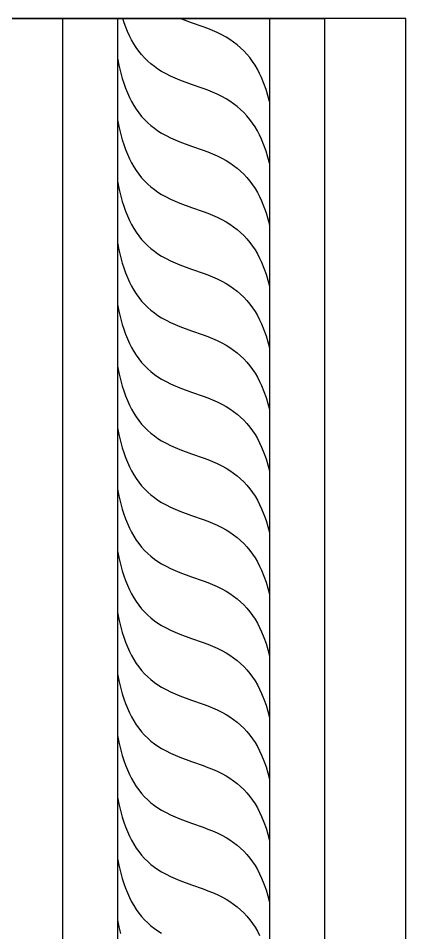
# Model space of a CAD drawing. Header units: millimetres. Extents: x 5940 to 9066, y 1327 to 3250.
# Drawn here: x 6898.1 to 7017.8, y 2908.1 to 3190.3 of the extents above; entities that cross this region are included whole.
import ezdxf

# ---------------------------------------------------------------- set-up
doc = ezdxf.new("R2010")
doc.units = ezdxf.units.MM
doc.layers.add('Default Layer', color=7, linetype='Continuous', lineweight=30)

msp = doc.modelspace()

# ---------------------------------------------------------------- linework, layer by layer
at = {"layer": 'Default Layer', "color": 18, "lineweight": 30, "true_color": 0x000000}
for p in [(6512.76, 3190.2), (6992.76, 1360.2)]:
    msp.add_line(p, (6992.76, 3190.2), dxfattribs=at)
for points in [[(6512.76, 3190.2), (6512.76, 1360.2), (6512.76, 1360.2), (7017.76, 1360.2), (7017.76, 1360.2), (7017.76, 3190.2), (7017.76, 3190.2), (6512.76, 3190.2)], [(6975.74, 3145.53), (6975.23, 3147.43), (6974.64, 3149.3), (6973.98, 3151.13), (6973.25, 3152.94), (6973.25, 3152.94), (6972.64, 3154.26), (6971.97, 3155.54), (6971.24, 3156.77), (6970.45, 3157.96), (6969.61, 3159.09), (6968.71, 3160.18), (6967.76, 3161.2), (6966.77, 3162.17), (6965.72, 3163.08), (6964.63, 3163.92), (6963.49, 3164.7), (6962.32, 3165.42), (6962.32, 3165.42), (6960.94, 3166.17), (6959.54, 3166.86), (6958.13, 3167.5), (6956.69, 3168.08), (6955.23, 3168.6), (6955.23, 3168.6), (6951.58, 3169.88), (6947.96, 3171.23), (6947.96, 3171.23), (6946.53, 3171.81), (6945.13, 3172.45), (6943.75, 3173.14), (6942.39, 3173.89), (6942.39, 3173.89), (6941.25, 3174.6), (6940.16, 3175.37), (6939.1, 3176.2), (6938.09, 3177.09), (6937.13, 3178.05), (6936.22, 3179.06), (6935.36, 3180.12), (6934.55, 3181.24), (6933.8, 3182.4), (6933.1, 3183.62), (6932.47, 3184.88), (6932.47, 3184.88), (6931.88, 3186.18), (6931.34, 3187.5), (6930.85, 3188.84), (6930.4, 3190.2)], [(6975.74, 3164.57), (6975.23, 3166.46), (6974.64, 3168.33), (6973.98, 3170.16), (6973.25, 3171.97), (6973.25, 3171.97), (6972.64, 3173.29), (6971.97, 3174.57), (6971.24, 3175.81), (6970.45, 3176.99), (6969.61, 3178.13), (6968.71, 3179.21), (6967.76, 3180.23), (6966.77, 3181.2), (6965.72, 3182.11), (6964.63, 3182.96), (6963.49, 3183.74), (6962.32, 3184.45), (6962.32, 3184.45), (6960.94, 3185.2), (6959.54, 3185.89), (6958.13, 3186.53), (6956.69, 3187.11), (6955.23, 3187.63), (6955.23, 3187.63), (6951.66, 3188.88), (6948.11, 3190.2)], [(6928.74, 3177.93), (6929.16, 3175.85), (6929.66, 3173.79), (6930.22, 3171.74), (6930.22, 3171.74), (6930.7, 3170.23), (6931.24, 3168.74), (6931.82, 3167.28), (6932.47, 3165.85), (6932.47, 3165.85), (6933.1, 3164.59), (6933.8, 3163.37), (6934.55, 3162.21), (6935.36, 3161.09), (6936.22, 3160.02), (6937.13, 3159.01), (6938.09, 3158.06), (6939.1, 3157.17), (6940.16, 3156.33), (6941.25, 3155.57), (6942.39, 3154.86), (6942.39, 3154.86), (6943.75, 3154.11), (6945.13, 3153.42), (6946.53, 3152.78), (6947.96, 3152.2), (6947.96, 3152.2), (6951.58, 3150.85), (6955.23, 3149.57), (6955.23, 3149.57), (6956.69, 3149.05), (6958.13, 3148.46), (6959.54, 3147.83), (6960.94, 3147.13), (6962.32, 3146.39), (6962.32, 3146.39), (6963.49, 3145.67), (6964.63, 3144.89), (6965.72, 3144.05), (6966.77, 3143.14), (6967.76, 3142.17), (6968.71, 3141.14), (6969.61, 3140.06), (6970.45, 3138.93), (6971.24, 3137.74), (6971.97, 3136.51), (6972.64, 3135.23), (6973.25, 3133.9), (6973.25, 3133.9), (6973.98, 3132.1), (6974.64, 3130.26), (6975.23, 3128.4), (6975.74, 3126.5)], [(6928.74, 3158.99), (6929.16, 3156.91), (6929.66, 3154.85), (6930.22, 3152.8), (6930.22, 3152.8), (6930.7, 3151.29), (6931.24, 3149.8), (6931.82, 3148.34), (6932.47, 3146.91), (6932.47, 3146.91), (6933.1, 3145.65), (6933.8, 3144.43), (6934.55, 3143.27), (6935.36, 3142.15), (6936.22, 3141.08), (6937.13, 3140.07), (6938.09, 3139.12), (6939.1, 3138.23), (6940.16, 3137.39), (6941.25, 3136.63), (6942.39, 3135.92), (6942.39, 3135.92), (6943.75, 3135.17), (6945.13, 3134.48), (6946.53, 3133.84), (6947.96, 3133.26), (6947.96, 3133.26), (6951.58, 3131.91), (6955.23, 3130.63), (6955.23, 3130.63), (6956.69, 3130.11), (6958.13, 3129.52), (6959.54, 3128.89), (6960.94, 3128.19), (6962.32, 3127.45), (6962.32, 3127.45), (6963.49, 3126.73), (6964.63, 3125.95), (6965.72, 3125.11), (6966.77, 3124.2), (6967.76, 3123.23), (6968.71, 3122.2), (6969.61, 3121.12), (6970.45, 3119.99), (6971.24, 3118.8), (6971.97, 3117.57), (6972.64, 3116.29), (6973.25, 3114.96), (6973.25, 3114.96), (6973.98, 3113.16), (6974.64, 3111.32), (6975.23, 3109.46), (6975.74, 3107.56)], [(6928.74, 3139.96), (6929.16, 3137.88), (6929.66, 3135.81), (6930.22, 3133.77), (6930.22, 3133.77), (6930.7, 3132.26), (6931.24, 3130.77), (6931.82, 3129.31), (6932.47, 3127.87), (6932.47, 3127.87), (6933.1, 3126.61), (6933.8, 3125.4), (6934.55, 3124.23), (6935.36, 3123.12), (6936.22, 3122.05), (6937.13, 3121.04), (6938.09, 3120.09), (6939.1, 3119.2), (6940.16, 3118.36), (6941.25, 3117.59), (6942.39, 3116.89), (6942.39, 3116.89), (6943.75, 3116.14), (6945.13, 3115.45), (6946.53, 3114.81), (6947.96, 3114.23), (6947.96, 3114.23), (6951.58, 3112.88), (6955.23, 3111.6), (6955.23, 3111.6), (6956.69, 3111.07), (6958.13, 3110.49), (6959.54, 3109.86), (6960.94, 3109.16), (6962.32, 3108.41), (6962.32, 3108.41), (6963.49, 3107.7), (6964.63, 3106.92), (6965.72, 3106.07), (6966.77, 3105.17), (6967.76, 3104.2), (6968.71, 3103.17), (6969.61, 3102.09), (6970.45, 3100.96), (6971.24, 3099.77), (6971.97, 3098.54), (6972.64, 3097.26), (6973.25, 3095.93), (6973.25, 3095.93), (6973.98, 3094.13), (6974.64, 3092.29), (6975.23, 3090.42), (6975.74, 3088.53)], [(6928.74, 3120.93), (6929.16, 3118.85), (6929.66, 3116.78), (6930.22, 3114.74), (6930.22, 3114.74), (6930.7, 3113.23), (6931.24, 3111.74), (6931.82, 3110.28), (6932.47, 3108.84), (6932.47, 3108.84), (6933.1, 3107.58), (6933.8, 3106.37), (6934.55, 3105.2), (6935.36, 3104.09), (6936.22, 3103.02), (6937.13, 3102.01), (6938.09, 3101.06), (6939.1, 3100.16), (6940.16, 3099.33), (6941.25, 3098.56), (6942.39, 3097.86), (6942.39, 3097.86), (6943.75, 3097.11), (6945.13, 3096.42), (6946.53, 3095.78), (6947.96, 3095.2), (6947.96, 3095.2), (6951.58, 3093.84), (6955.23, 3092.57), (6955.23, 3092.57), (6956.69, 3092.04), (6958.13, 3091.46), (6959.54, 3090.82), (6960.94, 3090.13), (6962.32, 3089.38), (6962.32, 3089.38), (6963.49, 3088.67), (6964.63, 3087.89), (6965.72, 3087.04), (6966.77, 3086.13), (6967.76, 3085.17), (6968.71, 3084.14), (6969.61, 3083.06), (6970.45, 3081.92), (6971.24, 3080.74), (6971.97, 3079.5), (6972.64, 3078.22), (6973.25, 3076.9), (6973.25, 3076.9), (6973.98, 3075.1), (6974.64, 3073.26), (6975.23, 3071.39), (6975.74, 3069.5)], [(6928.74, 3101.99), (6929.16, 3099.91), (6929.66, 3097.84), (6930.22, 3095.8), (6930.22, 3095.8), (6930.7, 3094.29), (6931.24, 3092.8), (6931.82, 3091.34), (6932.47, 3089.9), (6932.47, 3089.9), (6933.1, 3088.64), (6933.8, 3087.43), (6934.55, 3086.26), (6935.36, 3085.15), (6936.22, 3084.08), (6937.13, 3083.07), (6938.09, 3082.12), (6939.1, 3081.22), (6940.16, 3080.39), (6941.25, 3079.62), (6942.39, 3078.92), (6942.39, 3078.92), (6943.75, 3078.17), (6945.13, 3077.47), (6946.53, 3076.84), (6947.96, 3076.26), (6947.96, 3076.26), (6951.58, 3074.9), (6955.23, 3073.63), (6955.23, 3073.63), (6956.69, 3073.1), (6958.13, 3072.52), (6959.54, 3071.88), (6960.94, 3071.19), (6962.32, 3070.44), (6962.32, 3070.44), (6963.49, 3069.73), (6964.63, 3068.95), (6965.72, 3068.1), (6966.77, 3067.19), (6967.76, 3066.23), (6968.71, 3065.2), (6969.61, 3064.12), (6970.45, 3062.98), (6971.24, 3061.8), (6971.97, 3060.56), (6972.64, 3059.28), (6973.25, 3057.96), (6973.25, 3057.96), (6973.98, 3056.16), (6974.64, 3054.32), (6975.23, 3052.45), (6975.74, 3050.56)], [(6928.74, 3082.96), (6929.16, 3080.87), (6929.66, 3078.81), (6930.22, 3076.77), (6930.22, 3076.77), (6930.7, 3075.26), (6931.24, 3073.77), (6931.82, 3072.31), (6932.47, 3070.87), (6932.47, 3070.87), (6933.1, 3069.61), (6933.8, 3068.4), (6934.55, 3067.23), (6935.36, 3066.11), (6936.22, 3065.05), (6937.13, 3064.04), (6938.09, 3063.09), (6939.1, 3062.19), (6940.16, 3061.36), (6941.25, 3060.59), (6942.39, 3059.89), (6942.39, 3059.89), (6943.75, 3059.14), (6945.13, 3058.44), (6946.53, 3057.81), (6947.96, 3057.22), (6947.96, 3057.22), (6951.58, 3055.87), (6955.23, 3054.6), (6955.23, 3054.6), (6956.69, 3054.07), (6958.13, 3053.49), (6959.54, 3052.85), (6960.94, 3052.16), (6962.32, 3051.41), (6962.32, 3051.41), (6963.49, 3050.7), (6964.63, 3049.92), (6965.72, 3049.07), (6966.77, 3048.16), (6967.76, 3047.19), (6968.71, 3046.17), (6969.61, 3045.09), (6970.45, 3043.95), (6971.24, 3042.77), (6971.97, 3041.53), (6972.64, 3040.25), (6973.25, 3038.93), (6973.25, 3038.93), (6973.98, 3037.12), (6974.64, 3035.29), (6975.23, 3033.42), (6975.74, 3031.53)], [(6928.74, 3063.93), (6929.16, 3061.84), (6929.66, 3059.78), (6930.22, 3057.74), (6930.22, 3057.74), (6930.7, 3056.22), (6931.24, 3054.74), (6931.82, 3053.27), (6932.47, 3051.84), (6932.47, 3051.84), (6933.1, 3050.58), (6933.8, 3049.37), (6934.55, 3048.2), (6935.36, 3047.08), (6936.22, 3046.02), (6937.13, 3045.01), (6938.09, 3044.05), (6939.1, 3043.16), (6940.16, 3042.33), (6941.25, 3041.56), (6942.39, 3040.86), (6942.39, 3040.86), (6943.75, 3040.11), (6945.13, 3039.41), (6946.53, 3038.77), (6947.96, 3038.19), (6947.96, 3038.19), (6951.58, 3036.84), (6955.23, 3035.56), (6955.23, 3035.56), (6956.69, 3035.04), (6958.13, 3034.46), (6959.54, 3033.82), (6960.94, 3033.13), (6962.32, 3032.38), (6962.32, 3032.38), (6963.49, 3031.67), (6964.63, 3030.88), (6965.72, 3030.04), (6966.77, 3029.13), (6967.76, 3028.16), (6968.71, 3027.14), (6969.61, 3026.05), (6970.45, 3024.92), (6971.24, 3023.73), (6971.97, 3022.5), (6972.64, 3021.22), (6973.25, 3019.9), (6973.25, 3019.9), (6973.98, 3018.09), (6974.64, 3016.26), (6975.23, 3014.39), (6975.74, 3012.5)], [(6928.74, 3044.99), (6929.16, 3042.9), (6929.66, 3040.84), (6930.22, 3038.8), (6930.22, 3038.8), (6930.7, 3037.28), (6931.24, 3035.8), (6931.82, 3034.33), (6932.47, 3032.9), (6932.47, 3032.9), (6933.1, 3031.64), (6933.8, 3030.42), (6934.55, 3029.26), (6935.36, 3028.14), (6936.22, 3027.08), (6937.13, 3026.07), (6938.09, 3025.11), (6939.1, 3024.22), (6940.16, 3023.39), (6941.25, 3022.62), (6942.39, 3021.92), (6942.39, 3021.92), (6943.75, 3021.17), (6945.13, 3020.47), (6946.53, 3019.83), (6947.96, 3019.25), (6947.96, 3019.25), (6951.58, 3017.9), (6955.23, 3016.62), (6955.23, 3016.62), (6956.69, 3016.1), (6958.13, 3015.52), (6959.54, 3014.88), (6960.94, 3014.19), (6962.32, 3013.44), (6962.32, 3013.44), (6963.49, 3012.73), (6964.63, 3011.94), (6965.72, 3011.1), (6966.77, 3010.19), (6967.76, 3009.22), (6968.71, 3008.2), (6969.61, 3007.11), (6970.45, 3005.98), (6971.24, 3004.79), (6971.97, 3003.56), (6972.64, 3002.28), (6973.25, 3000.96), (6973.25, 3000.96), (6973.98, 2999.15), (6974.64, 2997.32), (6975.23, 2995.45), (6975.74, 2993.55)], [(6928.74, 3025.95), (6929.16, 3023.87), (6929.66, 3021.81), (6930.22, 3019.76), (6930.22, 3019.76), (6930.7, 3018.25), (6931.24, 3016.76), (6931.82, 3015.3), (6932.47, 3013.87), (6932.47, 3013.87), (6933.1, 3012.61), (6933.8, 3011.39), (6934.55, 3010.23), (6935.36, 3009.11), (6936.22, 3008.05), (6937.13, 3007.04), (6938.09, 3006.08), (6939.1, 3005.19), (6940.16, 3004.36), (6941.25, 3003.59), (6942.39, 3002.88), (6942.39, 3002.88), (6943.75, 3002.13), (6945.13, 3001.44), (6946.53, 3000.8), (6947.96, 3000.22), (6947.96, 3000.22), (6951.58, 2998.87), (6955.23, 2997.59), (6955.23, 2997.59), (6956.69, 2997.07), (6958.13, 2996.49), (6959.54, 2995.85), (6960.94, 2995.16), (6962.32, 2994.41), (6962.32, 2994.41), (6963.49, 2993.69), (6964.63, 2992.91), (6965.72, 2992.07), (6966.77, 2991.16), (6967.76, 2990.19), (6968.71, 2989.16), (6969.61, 2988.08), (6970.45, 2986.95), (6971.24, 2985.76), (6971.97, 2984.53), (6972.64, 2983.25), (6973.25, 2981.93), (6973.25, 2981.93), (6973.98, 2980.12), (6974.64, 2978.28), (6975.23, 2976.42), (6975.74, 2974.52)], [(6928.74, 3006.92), (6929.16, 3004.84), (6929.66, 3002.77), (6930.22, 3000.73), (6930.22, 3000.73), (6930.7, 2999.22), (6931.24, 2997.73), (6931.82, 2996.27), (6932.47, 2994.84), (6932.47, 2994.84), (6933.1, 2993.58), (6933.8, 2992.36), (6934.55, 2991.19), (6935.36, 2990.08), (6936.22, 2989.01), (6937.13, 2988), (6938.09, 2987.05), (6939.1, 2986.16), (6940.16, 2985.32), (6941.25, 2984.55), (6942.39, 2983.85), (6942.39, 2983.85), (6943.75, 2983.1), (6945.13, 2982.41), (6946.53, 2981.77), (6947.96, 2981.19), (6947.96, 2981.19), (6951.58, 2979.84), (6955.23, 2978.56), (6955.23, 2978.56), (6956.69, 2978.04), (6958.13, 2977.45), (6959.54, 2976.82), (6960.94, 2976.12), (6962.32, 2975.38), (6962.32, 2975.38), (6963.49, 2974.66), (6964.63, 2973.88), (6965.72, 2973.04), (6966.77, 2972.13), (6967.76, 2971.16), (6968.71, 2970.13), (6969.61, 2969.05), (6970.45, 2967.92), (6971.24, 2966.73), (6971.97, 2965.5), (6972.64, 2964.22), (6973.25, 2962.89), (6973.25, 2962.89), (6973.98, 2961.09), (6974.64, 2959.25), (6975.23, 2957.39), (6975.74, 2955.49)], [(6928.74, 2987.98), (6929.16, 2985.9), (6929.66, 2983.83), (6930.22, 2981.79), (6930.22, 2981.79), (6930.7, 2980.28), (6931.24, 2978.79), (6931.82, 2977.33), (6932.47, 2975.89), (6932.47, 2975.89), (6933.1, 2974.64), (6933.8, 2973.42), (6934.55, 2972.25), (6935.36, 2971.14), (6936.22, 2970.07), (6937.13, 2969.06), (6938.09, 2968.11), (6939.1, 2967.22), (6940.16, 2966.38), (6941.25, 2965.61), (6942.39, 2964.91), (6942.39, 2964.91), (6943.75, 2964.16), (6945.13, 2963.47), (6946.53, 2962.83), (6947.96, 2962.25), (6947.96, 2962.25), (6951.58, 2960.9), (6955.23, 2959.62), (6955.23, 2959.62), (6956.69, 2959.09), (6958.13, 2958.51), (6959.54, 2957.88), (6960.94, 2957.18), (6962.32, 2956.44), (6962.32, 2956.44), (6963.49, 2955.72), (6964.63, 2954.94), (6965.72, 2954.1), (6966.77, 2953.19), (6967.76, 2952.22), (6968.71, 2951.19), (6969.61, 2950.11), (6970.45, 2948.98), (6971.24, 2947.79), (6971.97, 2946.56), (6972.64, 2945.28), (6973.25, 2943.95), (6973.25, 2943.95), (6973.98, 2942.15), (6974.64, 2940.31), (6975.23, 2938.45), (6975.74, 2936.55)], [(6928.74, 2968.95), (6929.16, 2966.87), (6929.66, 2964.8), (6930.22, 2962.76), (6930.22, 2962.76), (6930.7, 2961.25), (6931.24, 2959.76), (6931.82, 2958.3), (6932.47, 2956.86), (6932.47, 2956.86), (6933.1, 2955.6), (6933.8, 2954.39), (6934.55, 2953.22), (6935.36, 2952.11), (6936.22, 2951.04), (6937.13, 2950.03), (6938.09, 2949.08), (6939.1, 2948.18), (6940.16, 2947.35), (6941.25, 2946.58), (6942.39, 2945.88), (6942.39, 2945.88), (6943.75, 2945.13), (6945.13, 2944.44), (6946.53, 2943.8), (6947.96, 2943.22), (6947.96, 2943.22), (6951.58, 2941.86), (6955.23, 2940.59), (6955.23, 2940.59), (6956.69, 2940.06), (6958.13, 2939.48), (6959.54, 2938.84), (6960.94, 2938.15), (6962.32, 2937.4), (6962.32, 2937.4), (6963.49, 2936.69), (6964.63, 2935.91), (6965.72, 2935.06), (6966.77, 2934.16), (6967.76, 2933.19), (6968.71, 2932.16), (6969.61, 2931.08), (6970.45, 2929.94), (6971.24, 2928.76), (6971.97, 2927.53), (6972.64, 2926.25), (6973.25, 2924.92), (6973.25, 2924.92), (6973.98, 2923.12), (6974.64, 2921.28), (6975.23, 2919.41), (6975.74, 2917.52)], [(6928.74, 2949.92), (6929.16, 2947.83), (6929.66, 2945.77), (6930.22, 2943.73), (6930.22, 2943.73), (6930.7, 2942.22), (6931.24, 2940.73), (6931.82, 2939.27), (6932.47, 2937.83), (6932.47, 2937.83), (6933.1, 2936.57), (6933.8, 2935.36), (6934.55, 2934.19), (6935.36, 2933.07), (6936.22, 2932.01), (6937.13, 2931), (6938.09, 2930.05), (6939.1, 2929.15), (6940.16, 2928.32), (6941.25, 2927.55), (6942.39, 2926.85), (6942.39, 2926.85), (6943.75, 2926.1), (6945.13, 2925.4), (6946.53, 2924.77), (6947.96, 2924.19), (6947.96, 2924.19), (6951.58, 2922.83), (6955.23, 2921.56), (6955.23, 2921.56), (6956.69, 2921.03), (6958.13, 2920.45), (6959.54, 2919.81), (6960.94, 2919.12), (6962.32, 2918.37), (6962.32, 2918.37), (6963.49, 2917.66), (6964.63, 2916.88), (6965.72, 2916.03), (6966.77, 2915.12), (6967.76, 2914.16), (6968.71, 2913.13), (6969.61, 2912.05), (6970.45, 2910.91), (6971.24, 2909.73), (6971.97, 2908.49), (6972.64, 2907.21)], [(6928.74, 2930.98), (6929.16, 2928.89), (6929.66, 2926.83), (6930.22, 2924.79), (6930.22, 2924.79), (6930.7, 2923.28), (6931.24, 2921.79), (6931.82, 2920.33), (6932.47, 2918.89), (6932.47, 2918.89), (6933.1, 2917.63), (6933.8, 2916.42), (6934.55, 2915.25), (6935.36, 2914.13), (6936.22, 2913.07), (6937.13, 2912.06), (6938.09, 2911.11), (6939.1, 2910.21), (6940.16, 2909.38), (6941.25, 2908.61), (6942.39, 2907.91)], [(6928.74, 2911.95), (6929.16, 2909.86), (6929.66, 2907.8)]]:
    msp.add_lwpolyline(points, dxfattribs=at)
for points in [[(6911.79, 3190.28, 0), (6911.79, 2275.2, 0), (6911.79, 1360.13, 0)], [(6928.74, 3190.28, 0), (6928.74, 2275.2, 0), (6928.74, 1360.13, 0)], [(6975.74, 3190.28, 0), (6975.74, 2275.2, 0), (6975.74, 1360.13, 0)]]:
    msp.add_polyline3d(points, dxfattribs=at)

doc.saveas('drawing.dxf')
